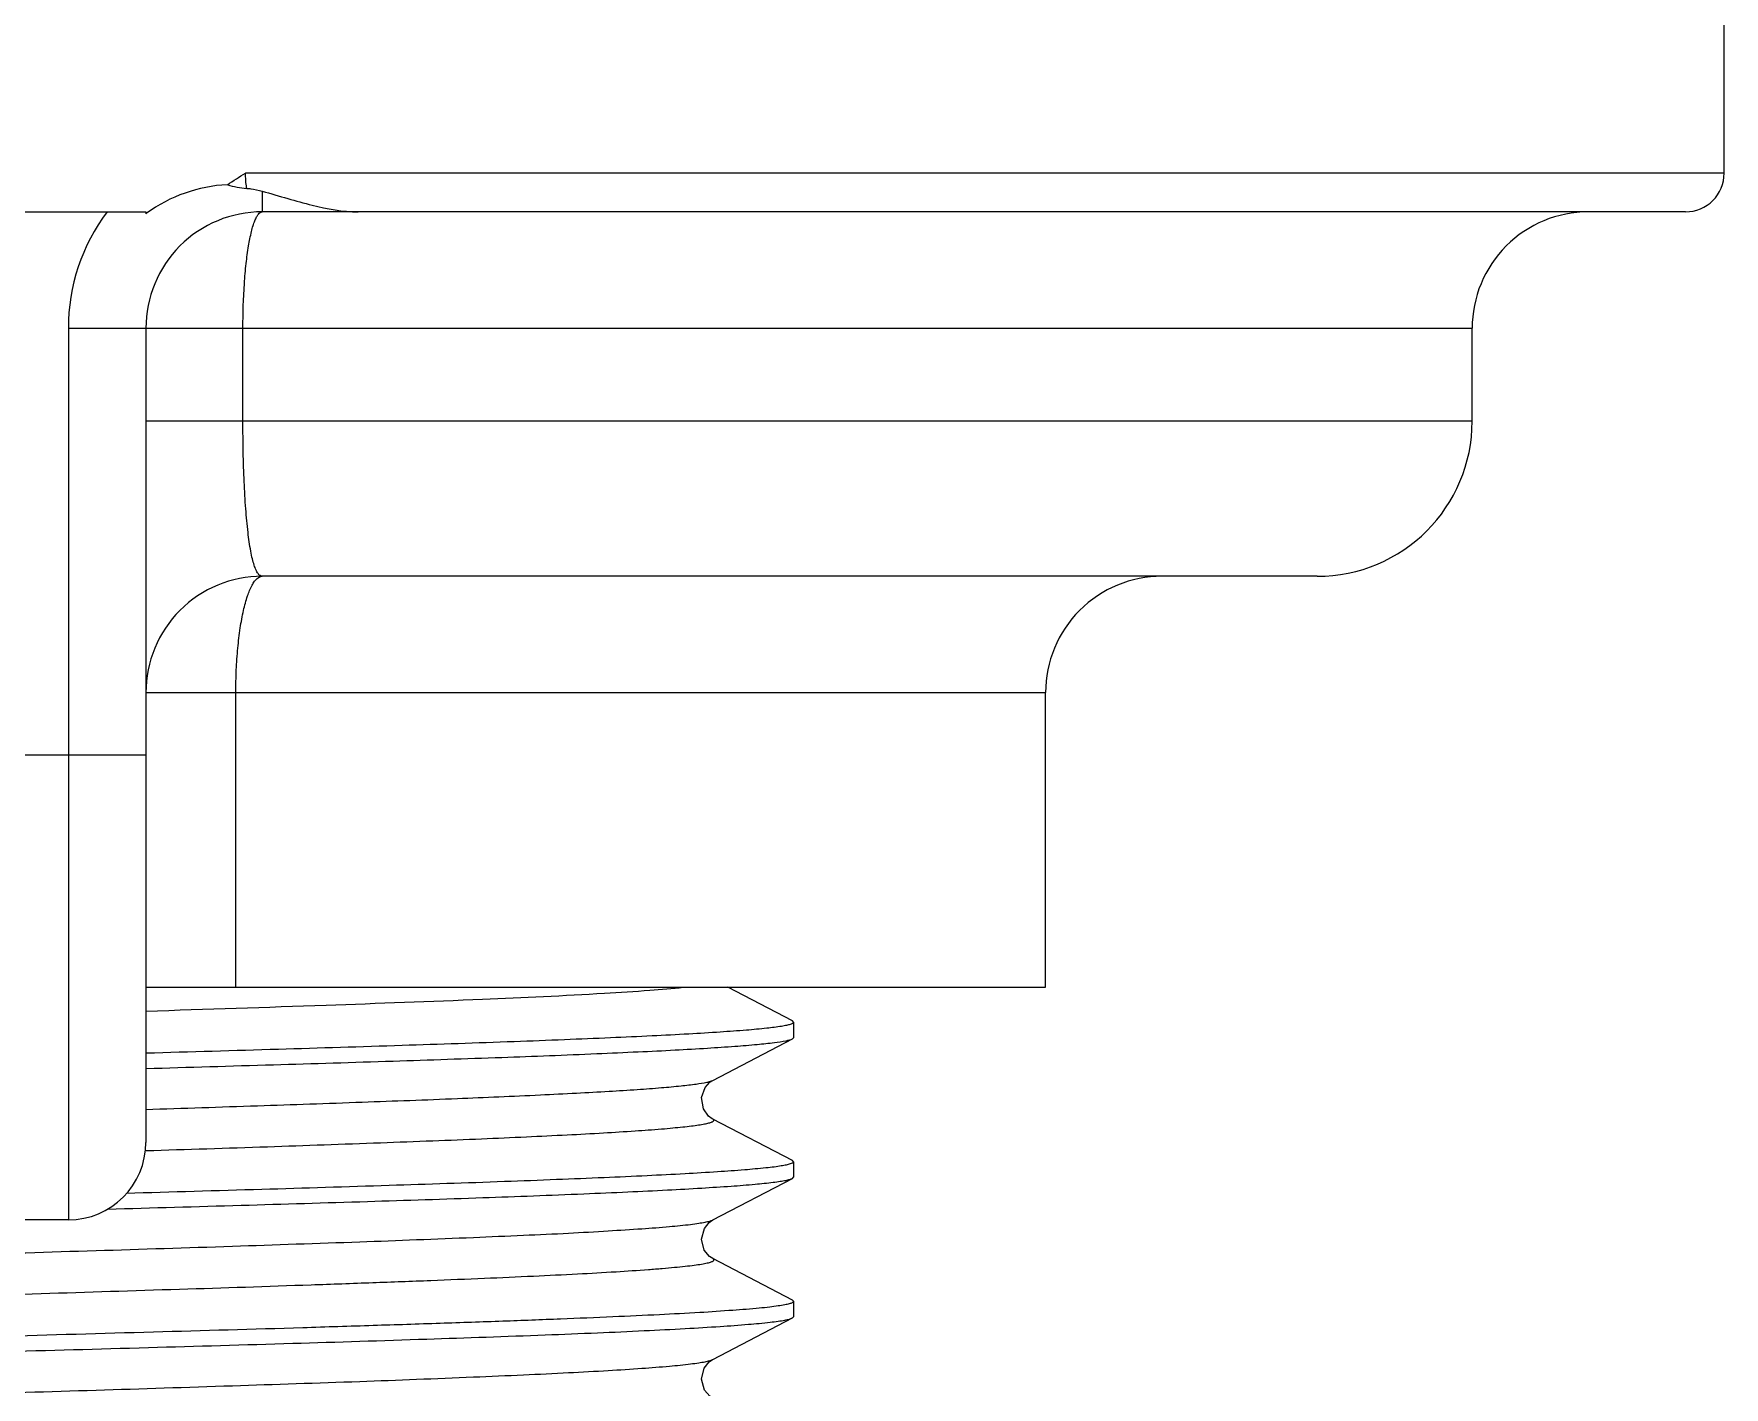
# Model space of a CAD drawing. Header units: millimetres. Extents: x 3495 to 4455, y 26793 to 27144.
# Drawn here: x 4404.4 to 4426.14, y 26970.63 to 26988.04 of the extents above; entities that cross this region are included whole.
import ezdxf

# ---------------------------------------------------------------- set-up
doc = ezdxf.new("R2010")
doc.units = ezdxf.units.MM

msp = doc.modelspace()

# ---------------------------------------------------------------- linework, layer by layer
for points in [[(4426.136, 26986.247), (4426.136, 26986.247), (4426.136, 26988.74), (4426.136, 26988.74)], [(4406.887, 26986.098), (4406.963, 26986.15), (4407.042, 26986.199), (4407.121, 26986.247)], [(4426.136, 26986.247), (4426.136, 26986.247), (4407.121, 26986.247), (4407.121, 26986.247)], [(4425.638, 26985.749), (4425.914, 26985.749), (4426.136, 26985.971), (4426.136, 26986.247)], [(4407.335, 26986.015), (4407.335, 26986.015), (4407.335, 26985.749), (4407.335, 26985.749)], [(4402.048, 26985.749), (4402.048, 26985.749), (4405.839, 26985.749), (4405.839, 26985.749)], [(4405.34, 26985.749), (4405.016, 26985.317), (4404.842, 26984.792), (4404.842, 26984.253)], [(4405.839, 26985.749), (4405.839, 26985.749), (4405.839, 26985.725), (4405.839, 26985.725)], [(4405.848, 26985.732), (4405.845, 26985.73), (4405.842, 26985.728), (4405.839, 26985.725)], [(4425.638, 26985.749), (4425.638, 26985.749), (4407.335, 26985.749), (4407.335, 26985.749)], [(4404.842, 26984.253), (4404.842, 26984.253), (4422.895, 26984.253), (4422.895, 26984.253)], [(4404.842, 26984.253), (4404.842, 26984.253), (4404.842, 26972.786), (4404.842, 26972.786)], [(4405.839, 26984.253), (4405.839, 26984.253), (4405.839, 26973.783), (4405.839, 26973.783)], [(4407.087, 26983.057), (4407.087, 26983.057), (4407.087, 26984.253), (4407.087, 26984.253)], [(4422.895, 26983.057), (4422.895, 26983.057), (4422.895, 26984.253), (4422.895, 26984.253)], [(4407.087, 26983.057), (4407.087, 26983.057), (4405.839, 26983.057), (4405.839, 26983.057)], [(4413.128, 26983.057), (4413.128, 26983.057), (4407.087, 26983.057), (4407.087, 26983.057)], [(4422.895, 26983.057), (4422.895, 26983.057), (4413.128, 26983.057), (4413.128, 26983.057)], [(4420.9, 26981.062), (4422.002, 26981.062), (4422.895, 26981.955), (4422.895, 26983.057)], [(4420.9, 26981.062), (4420.9, 26981.062), (4407.335, 26981.062), (4407.335, 26981.062)], [(4405.839, 26979.566), (4405.839, 26979.566), (4417.409, 26979.566), (4417.409, 26979.566)], [(4406.996, 26975.777), (4406.996, 26975.777), (4406.996, 26979.566), (4406.996, 26979.566)], [(4417.409, 26975.777), (4417.409, 26975.777), (4417.409, 26979.566), (4417.409, 26979.566)], [(4402.048, 26978.768), (4402.048, 26978.768), (4405.839, 26978.768), (4405.839, 26978.768)], [(4405.839, 26975.777), (4405.839, 26975.777), (4417.409, 26975.777), (4417.409, 26975.777)], [(4414.153, 26975.344), (4414.153, 26975.344), (4413.321, 26975.777), (4413.321, 26975.777)], [(4414.167, 26975.328), (4414.167, 26975.328), (4414.153, 26975.344), (4414.153, 26975.344)], [(4414.167, 26975.328), (4414.167, 26975.328), (4414.167, 26975.129), (4414.167, 26975.129)], [(4413.128, 26974.58), (4413.128, 26974.58), (4414.153, 26975.114), (4414.153, 26975.114)], [(4414.153, 26975.114), (4414.153, 26975.114), (4414.167, 26975.129), (4414.167, 26975.129)], [(4414.153, 26973.549), (4414.153, 26973.549), (4413.128, 26974.083), (4413.128, 26974.083)], [(4404.842, 26972.786), (4405.392, 26972.786), (4405.839, 26973.232), (4405.839, 26973.783)], [(4414.167, 26973.534), (4414.167, 26973.534), (4414.153, 26973.549), (4414.153, 26973.549)], [(4414.167, 26973.534), (4414.167, 26973.534), (4414.167, 26973.334), (4414.167, 26973.334)], [(4413.128, 26972.785), (4413.128, 26972.785), (4414.153, 26973.319), (4414.153, 26973.319)], [(4414.153, 26973.319), (4414.153, 26973.319), (4414.167, 26973.334), (4414.167, 26973.334)], [(4404.842, 26972.786), (4404.842, 26972.786), (4403.046, 26972.786), (4403.046, 26972.786)], [(4414.153, 26971.754), (4414.153, 26971.754), (4413.128, 26972.288), (4413.128, 26972.288)], [(4414.167, 26971.739), (4414.167, 26971.739), (4414.153, 26971.754), (4414.153, 26971.754)], [(4414.167, 26971.739), (4414.167, 26971.739), (4414.167, 26971.539), (4414.167, 26971.539)], [(4413.128, 26970.99), (4413.128, 26970.99), (4414.153, 26971.525), (4414.153, 26971.525)], [(4414.153, 26971.525), (4414.153, 26971.525), (4414.167, 26971.539), (4414.167, 26971.539)]]:
    msp.add_open_spline(points, degree=3)
for points, knots in [([(4406.887, 26986.098), (4406.702, 26986.088), (4406.518, 26986.051), (4406.343, 26985.99), (4406.343, 26985.99), (4406.166, 26985.928), (4405.999, 26985.841), (4405.848, 26985.732)], [0, 0, 0, 0, 0.5, 0.5, 0.5, 0.5, 1, 1, 1, 1]), ([(4406.891, 26986.098), (4406.93, 26986.085), (4406.97, 26986.074), (4407.011, 26986.067), (4407.011, 26986.067), (4407.052, 26986.059), (4407.094, 26986.054), (4407.137, 26986.051)], [0, 0, 0, 0, 0.5, 0.5, 0.5, 0.5, 1, 1, 1, 1]), ([(4407.137, 26986.051), (4407.134, 26986.066), (4407.132, 26986.082), (4407.13, 26986.098), (4407.13, 26986.098), (4407.124, 26986.148), (4407.121, 26986.197), (4407.121, 26986.247)], [0, 0, 0, 0, 0.5, 0.5, 0.5, 0.5, 1, 1, 1, 1]), ([(4407.137, 26986.051), (4407.153, 26986.049), (4407.171, 26986.048), (4407.188, 26986.045), (4407.188, 26986.045), (4407.237, 26986.039), (4407.286, 26986.029), (4407.335, 26986.015)], [0, 0, 0, 0, 0.5, 0.5, 0.5, 0.5, 1, 1, 1, 1]), ([(4407.335, 26986.015), (4407.444, 26985.984), (4407.554, 26985.951), (4407.663, 26985.921), (4407.663, 26985.921), (4407.768, 26985.89), (4407.872, 26985.861), (4407.978, 26985.834), (4407.978, 26985.834), (4408.171, 26985.786), (4408.37, 26985.749), (4408.569, 26985.749)], [0, 0, 0, 0, 0.333333, 0.333333, 0.333333, 0.333333, 0.666667, 0.666667, 0.666667, 0.666667, 1, 1, 1, 1]), ([(4407.335, 26985.749), (4406.938, 26985.749), (4406.558, 26985.591), (4406.277, 26985.311), (4406.277, 26985.311), (4405.997, 26985.03), (4405.839, 26984.649), (4405.839, 26984.253)], [0, 0, 0, 0, 0.5, 0.5, 0.5, 0.5, 1, 1, 1, 1]), ([(4407.087, 26984.253), (4407.087, 26984.443), (4407.093, 26984.634), (4407.106, 26984.826), (4407.106, 26984.826), (4407.112, 26984.912), (4407.119, 26984.998), (4407.129, 26985.084), (4407.129, 26985.084), (4407.137, 26985.16), (4407.147, 26985.235), (4407.159, 26985.311), (4407.159, 26985.311), (4407.17, 26985.373), (4407.182, 26985.435), (4407.198, 26985.496), (4407.198, 26985.496), (4407.203, 26985.522), (4407.21, 26985.547), (4407.218, 26985.572), (4407.218, 26985.572), (4407.225, 26985.593), (4407.232, 26985.614), (4407.24, 26985.635), (4407.24, 26985.635), (4407.247, 26985.651), (4407.255, 26985.668), (4407.263, 26985.684), (4407.263, 26985.684), (4407.27, 26985.696), (4407.277, 26985.709), (4407.286, 26985.72), (4407.286, 26985.72), (4407.3, 26985.735), (4407.316, 26985.749), (4407.335, 26985.749)], [0, 0, 0, 0, 0.111111, 0.111111, 0.111111, 0.111111, 0.222222, 0.222222, 0.222222, 0.222222, 0.333333, 0.333333, 0.333333, 0.333333, 0.444444, 0.444444, 0.444444, 0.444444, 0.555556, 0.555556, 0.555556, 0.555556, 0.666667, 0.666667, 0.666667, 0.666667, 0.777778, 0.777778, 0.777778, 0.777778, 0.888889, 0.888889, 0.888889, 0.888889, 1, 1, 1, 1]), ([(4424.391, 26985.749), (4423.994, 26985.749), (4423.614, 26985.591), (4423.334, 26985.311), (4423.334, 26985.311), (4423.053, 26985.03), (4422.895, 26984.649), (4422.895, 26984.253)], [0, 0, 0, 0, 0.5, 0.5, 0.5, 0.5, 1, 1, 1, 1]), ([(4407.335, 26981.062), (4407.325, 26981.062), (4407.316, 26981.066), (4407.307, 26981.071), (4407.307, 26981.071), (4407.296, 26981.078), (4407.288, 26981.087), (4407.281, 26981.098), (4407.281, 26981.098), (4407.271, 26981.112), (4407.262, 26981.127), (4407.256, 26981.143), (4407.256, 26981.143), (4407.246, 26981.164), (4407.238, 26981.185), (4407.232, 26981.206), (4407.232, 26981.206), (4407.223, 26981.233), (4407.216, 26981.259), (4407.209, 26981.286), (4407.209, 26981.286), (4407.202, 26981.318), (4407.195, 26981.351), (4407.188, 26981.384), (4407.188, 26981.384), (4407.173, 26981.465), (4407.162, 26981.546), (4407.153, 26981.627), (4407.153, 26981.627), (4407.141, 26981.727), (4407.132, 26981.828), (4407.124, 26981.928), (4407.124, 26981.928), (4407.115, 26982.045), (4407.109, 26982.161), (4407.104, 26982.276), (4407.104, 26982.276), (4407.098, 26982.403), (4407.094, 26982.531), (4407.091, 26982.658), (4407.091, 26982.658), (4407.089, 26982.791), (4407.087, 26982.924), (4407.087, 26983.057)], [0, 0, 0, 0, 0.090909, 0.090909, 0.090909, 0.090909, 0.181818, 0.181818, 0.181818, 0.181818, 0.272727, 0.272727, 0.272727, 0.272727, 0.363636, 0.363636, 0.363636, 0.363636, 0.454545, 0.454545, 0.454545, 0.454545, 0.545455, 0.545455, 0.545455, 0.545455, 0.636364, 0.636364, 0.636364, 0.636364, 0.727273, 0.727273, 0.727273, 0.727273, 0.818182, 0.818182, 0.818182, 0.818182, 0.909091, 0.909091, 0.909091, 0.909091, 1, 1, 1, 1]), ([(4407.335, 26981.062), (4406.938, 26981.062), (4406.558, 26980.905), (4406.277, 26980.624), (4406.277, 26980.624), (4405.997, 26980.344), (4405.839, 26979.963), (4405.839, 26979.566)], [0, 0, 0, 0, 0.5, 0.5, 0.5, 0.5, 1, 1, 1, 1]), ([(4406.996, 26979.566), (4406.996, 26979.664), (4406.998, 26979.761), (4407.002, 26979.858), (4407.002, 26979.858), (4407.006, 26979.951), (4407.013, 26980.045), (4407.022, 26980.138), (4407.022, 26980.138), (4407.03, 26980.225), (4407.04, 26980.311), (4407.053, 26980.398), (4407.053, 26980.398), (4407.065, 26980.473), (4407.078, 26980.549), (4407.095, 26980.624), (4407.095, 26980.624), (4407.109, 26980.687), (4407.126, 26980.749), (4407.147, 26980.81), (4407.147, 26980.81), (4407.163, 26980.857), (4407.181, 26980.905), (4407.205, 26980.949), (4407.205, 26980.949), (4407.215, 26980.965), (4407.225, 26980.982), (4407.237, 26980.998), (4407.237, 26980.998), (4407.247, 26981.01), (4407.257, 26981.023), (4407.269, 26981.033), (4407.269, 26981.033), (4407.287, 26981.049), (4407.311, 26981.062), (4407.335, 26981.062)], [0, 0, 0, 0, 0.111111, 0.111111, 0.111111, 0.111111, 0.222222, 0.222222, 0.222222, 0.222222, 0.333333, 0.333333, 0.333333, 0.333333, 0.444444, 0.444444, 0.444444, 0.444444, 0.555556, 0.555556, 0.555556, 0.555556, 0.666667, 0.666667, 0.666667, 0.666667, 0.777778, 0.777778, 0.777778, 0.777778, 0.888889, 0.888889, 0.888889, 0.888889, 1, 1, 1, 1]), ([(4418.905, 26981.062), (4418.509, 26981.062), (4418.128, 26980.905), (4417.847, 26980.624), (4417.847, 26980.624), (4417.567, 26980.344), (4417.409, 26979.963), (4417.409, 26979.566)], [0, 0, 0, 0, 0.5, 0.5, 0.5, 0.5, 1, 1, 1, 1]), ([(4405.846, 26975.471), (4406.616, 26975.496), (4407.386, 26975.521), (4408.157, 26975.548), (4408.157, 26975.548), (4408.828, 26975.572), (4409.498, 26975.597), (4410.169, 26975.624), (4410.169, 26975.624), (4410.692, 26975.647), (4411.215, 26975.67), (4411.738, 26975.701), (4411.738, 26975.701), (4411.932, 26975.712), (4412.126, 26975.725), (4412.32, 26975.739), (4412.32, 26975.739), (4412.465, 26975.75), (4412.609, 26975.762), (4412.753, 26975.777)], [0, 0, 0, 0, 0.2, 0.2, 0.2, 0.2, 0.4, 0.4, 0.4, 0.4, 0.6, 0.6, 0.6, 0.6, 0.8, 0.8, 0.8, 0.8, 1, 1, 1, 1]), ([(4405.842, 26974.933), (4406.41, 26974.949), (4406.977, 26974.966), (4407.543, 26974.983), (4407.543, 26974.983), (4408.075, 26974.999), (4408.606, 26975.015), (4409.137, 26975.032), (4409.137, 26975.032), (4409.616, 26975.048), (4410.096, 26975.064), (4410.575, 26975.082), (4410.575, 26975.082), (4410.791, 26975.089), (4411.007, 26975.097), (4411.222, 26975.107), (4411.222, 26975.107), (4411.42, 26975.114), (4411.618, 26975.122), (4411.816, 26975.131), (4411.816, 26975.131), (4411.993, 26975.139), (4412.172, 26975.147), (4412.35, 26975.156), (4412.35, 26975.156), (4412.507, 26975.163), (4412.664, 26975.171), (4412.821, 26975.18), (4412.821, 26975.18), (4412.956, 26975.188), (4413.091, 26975.196), (4413.226, 26975.205), (4413.226, 26975.205), (4413.338, 26975.213), (4413.45, 26975.22), (4413.561, 26975.229), (4413.561, 26975.229), (4413.649, 26975.237), (4413.738, 26975.245), (4413.825, 26975.254), (4413.825, 26975.254), (4413.889, 26975.261), (4413.952, 26975.269), (4414.015, 26975.279), (4414.015, 26975.279), (4414.037, 26975.283), (4414.059, 26975.287), (4414.082, 26975.292), (4414.082, 26975.292), (4414.097, 26975.295), (4414.114, 26975.299), (4414.129, 26975.304), (4414.129, 26975.304), (4414.139, 26975.307), (4414.148, 26975.31), (4414.158, 26975.316), (4414.158, 26975.316), (4414.163, 26975.319), (4414.167, 26975.323), (4414.167, 26975.328)], [0, 0, 0, 0, 0.066667, 0.066667, 0.066667, 0.066667, 0.133333, 0.133333, 0.133333, 0.133333, 0.2, 0.2, 0.2, 0.2, 0.266667, 0.266667, 0.266667, 0.266667, 0.333333, 0.333333, 0.333333, 0.333333, 0.4, 0.4, 0.4, 0.4, 0.466667, 0.466667, 0.466667, 0.466667, 0.533333, 0.533333, 0.533333, 0.533333, 0.6, 0.6, 0.6, 0.6, 0.666667, 0.666667, 0.666667, 0.666667, 0.733333, 0.733333, 0.733333, 0.733333, 0.8, 0.8, 0.8, 0.8, 0.866667, 0.866667, 0.866667, 0.866667, 0.933333, 0.933333, 0.933333, 0.933333, 1, 1, 1, 1]), ([(4405.842, 26974.733), (4406.388, 26974.749), (4406.933, 26974.765), (4407.479, 26974.782), (4407.479, 26974.782), (4407.992, 26974.797), (4408.505, 26974.812), (4409.018, 26974.829), (4409.018, 26974.829), (4409.485, 26974.844), (4409.951, 26974.86), (4410.417, 26974.876), (4410.417, 26974.876), (4410.824, 26974.891), (4411.232, 26974.906), (4411.638, 26974.924), (4411.638, 26974.924), (4411.816, 26974.931), (4411.993, 26974.94), (4412.17, 26974.948), (4412.17, 26974.948), (4412.329, 26974.955), (4412.488, 26974.963), (4412.647, 26974.971), (4412.647, 26974.971), (4412.784, 26974.979), (4412.923, 26974.987), (4413.062, 26974.995), (4413.062, 26974.995), (4413.179, 26975.003), (4413.297, 26975.01), (4413.414, 26975.018), (4413.414, 26975.018), (4413.51, 26975.026), (4413.606, 26975.033), (4413.702, 26975.043), (4413.702, 26975.043), (4413.775, 26975.049), (4413.848, 26975.057), (4413.921, 26975.067), (4413.921, 26975.067), (4413.972, 26975.072), (4414.023, 26975.08), (4414.072, 26975.09), (4414.072, 26975.09), (4414.088, 26975.093), (4414.105, 26975.097), (4414.121, 26975.102), (4414.121, 26975.102), (4414.132, 26975.105), (4414.143, 26975.109), (4414.153, 26975.114)], [0, 0, 0, 0, 0.076923, 0.076923, 0.076923, 0.076923, 0.153846, 0.153846, 0.153846, 0.153846, 0.230769, 0.230769, 0.230769, 0.230769, 0.307692, 0.307692, 0.307692, 0.307692, 0.384615, 0.384615, 0.384615, 0.384615, 0.461538, 0.461538, 0.461538, 0.461538, 0.538462, 0.538462, 0.538462, 0.538462, 0.615385, 0.615385, 0.615385, 0.615385, 0.692308, 0.692308, 0.692308, 0.692308, 0.769231, 0.769231, 0.769231, 0.769231, 0.846154, 0.846154, 0.846154, 0.846154, 0.923077, 0.923077, 0.923077, 0.923077, 1, 1, 1, 1]), ([(4405.839, 26974.207), (4406.318, 26974.222), (4406.796, 26974.238), (4407.275, 26974.254), (4407.275, 26974.254), (4407.723, 26974.269), (4408.173, 26974.284), (4408.622, 26974.301), (4408.622, 26974.301), (4409.03, 26974.316), (4409.438, 26974.33), (4409.845, 26974.347), (4409.845, 26974.347), (4410.201, 26974.361), (4410.557, 26974.377), (4410.912, 26974.394), (4410.912, 26974.394), (4411.068, 26974.401), (4411.222, 26974.409), (4411.378, 26974.417), (4411.378, 26974.417), (4411.517, 26974.424), (4411.655, 26974.432), (4411.795, 26974.44), (4411.795, 26974.44), (4411.916, 26974.448), (4412.038, 26974.455), (4412.159, 26974.463), (4412.159, 26974.463), (4412.263, 26974.471), (4412.366, 26974.478), (4412.469, 26974.487), (4412.469, 26974.487), (4412.554, 26974.493), (4412.638, 26974.501), (4412.722, 26974.51), (4412.722, 26974.51), (4412.787, 26974.517), (4412.853, 26974.524), (4412.917, 26974.533), (4412.917, 26974.533), (4412.963, 26974.54), (4413.008, 26974.546), (4413.053, 26974.556), (4413.053, 26974.556), (4413.068, 26974.56), (4413.084, 26974.564), (4413.098, 26974.568), (4413.098, 26974.568), (4413.109, 26974.571), (4413.119, 26974.575), (4413.128, 26974.58)], [0, 0, 0, 0, 0.076923, 0.076923, 0.076923, 0.076923, 0.153846, 0.153846, 0.153846, 0.153846, 0.230769, 0.230769, 0.230769, 0.230769, 0.307692, 0.307692, 0.307692, 0.307692, 0.384615, 0.384615, 0.384615, 0.384615, 0.461538, 0.461538, 0.461538, 0.461538, 0.538462, 0.538462, 0.538462, 0.538462, 0.615385, 0.615385, 0.615385, 0.615385, 0.692308, 0.692308, 0.692308, 0.692308, 0.769231, 0.769231, 0.769231, 0.769231, 0.846154, 0.846154, 0.846154, 0.846154, 0.923077, 0.923077, 0.923077, 0.923077, 1, 1, 1, 1]), ([(4413.128, 26974.083), (4413.128, 26974.083), (4413.121, 26974.087), (4413.121, 26974.087), (4413.121, 26974.087), (4413.121, 26974.087), (4413.075, 26974.121), (4413.075, 26974.121), (4413.075, 26974.121), (4413.075, 26974.121), (4413.01, 26974.212), (4413.01, 26974.212), (4413.01, 26974.212), (4413.01, 26974.212), (4412.985, 26974.359), (4412.985, 26974.359), (4412.985, 26974.359), (4412.985, 26974.359), (4413.031, 26974.489), (4413.031, 26974.489), (4413.031, 26974.489), (4413.031, 26974.489), (4413.093, 26974.556), (4413.093, 26974.556), (4413.093, 26974.556), (4413.093, 26974.556), (4413.128, 26974.58), (4413.128, 26974.58)], [0, 0, 0, 0, 0.142857, 0.142857, 0.142857, 0.142857, 0.285714, 0.285714, 0.285714, 0.285714, 0.428571, 0.428571, 0.428571, 0.428571, 0.571429, 0.571429, 0.571429, 0.571429, 0.714286, 0.714286, 0.714286, 0.714286, 0.857143, 0.857143, 0.857143, 0.857143, 1, 1, 1, 1]), ([(4405.842, 26973.677), (4406.363, 26973.693), (4406.883, 26973.71), (4407.404, 26973.727), (4407.404, 26973.727), (4407.889, 26973.744), (4408.373, 26973.76), (4408.858, 26973.779), (4408.858, 26973.779), (4409.081, 26973.786), (4409.306, 26973.795), (4409.529, 26973.804), (4409.529, 26973.804), (4409.738, 26973.812), (4409.947, 26973.82), (4410.156, 26973.829), (4410.156, 26973.829), (4410.348, 26973.837), (4410.541, 26973.846), (4410.734, 26973.854), (4410.734, 26973.854), (4410.908, 26973.863), (4411.084, 26973.871), (4411.258, 26973.88), (4411.258, 26973.88), (4411.414, 26973.888), (4411.57, 26973.896), (4411.725, 26973.905), (4411.725, 26973.905), (4411.86, 26973.913), (4411.995, 26973.922), (4412.13, 26973.931), (4412.13, 26973.931), (4412.244, 26973.938), (4412.357, 26973.947), (4412.47, 26973.956), (4412.47, 26973.956), (4412.519, 26973.96), (4412.568, 26973.964), (4412.616, 26973.969), (4412.616, 26973.969), (4412.658, 26973.973), (4412.701, 26973.977), (4412.744, 26973.981), (4412.744, 26973.981), (4412.78, 26973.986), (4412.818, 26973.99), (4412.854, 26973.994), (4412.854, 26973.994), (4412.886, 26973.998), (4412.917, 26974.002), (4412.947, 26974.007), (4412.947, 26974.007), (4412.972, 26974.011), (4412.998, 26974.015), (4413.023, 26974.02), (4413.023, 26974.02), (4413.042, 26974.023), (4413.061, 26974.027), (4413.08, 26974.032), (4413.08, 26974.032), (4413.088, 26974.034), (4413.094, 26974.036), (4413.102, 26974.039), (4413.102, 26974.039), (4413.108, 26974.04), (4413.114, 26974.043), (4413.119, 26974.045), (4413.119, 26974.045), (4413.124, 26974.047), (4413.128, 26974.049), (4413.132, 26974.051), (4413.132, 26974.051), (4413.135, 26974.053), (4413.138, 26974.055), (4413.14, 26974.058), (4413.14, 26974.058), (4413.143, 26974.06), (4413.143, 26974.061), (4413.144, 26974.064), (4413.144, 26974.064), (4413.144, 26974.066), (4413.144, 26974.069), (4413.143, 26974.07), (4413.143, 26974.07), (4413.143, 26974.073), (4413.14, 26974.075), (4413.138, 26974.077), (4413.138, 26974.077), (4413.135, 26974.08), (4413.132, 26974.081), (4413.128, 26974.083)], [0, 0, 0, 0, 0.043478, 0.043478, 0.043478, 0.043478, 0.086957, 0.086957, 0.086957, 0.086957, 0.130435, 0.130435, 0.130435, 0.130435, 0.173913, 0.173913, 0.173913, 0.173913, 0.217391, 0.217391, 0.217391, 0.217391, 0.26087, 0.26087, 0.26087, 0.26087, 0.304348, 0.304348, 0.304348, 0.304348, 0.347826, 0.347826, 0.347826, 0.347826, 0.391304, 0.391304, 0.391304, 0.391304, 0.434783, 0.434783, 0.434783, 0.434783, 0.478261, 0.478261, 0.478261, 0.478261, 0.521739, 0.521739, 0.521739, 0.521739, 0.565217, 0.565217, 0.565217, 0.565217, 0.608696, 0.608696, 0.608696, 0.608696, 0.652174, 0.652174, 0.652174, 0.652174, 0.695652, 0.695652, 0.695652, 0.695652, 0.73913, 0.73913, 0.73913, 0.73913, 0.782609, 0.782609, 0.782609, 0.782609, 0.826087, 0.826087, 0.826087, 0.826087, 0.869565, 0.869565, 0.869565, 0.869565, 0.913043, 0.913043, 0.913043, 0.913043, 0.956522, 0.956522, 0.956522, 0.956522, 1, 1, 1, 1]), ([(4405.588, 26973.131), (4406.169, 26973.147), (4406.75, 26973.165), (4407.331, 26973.181), (4407.331, 26973.181), (4407.877, 26973.198), (4408.423, 26973.215), (4408.969, 26973.232), (4408.969, 26973.232), (4409.463, 26973.248), (4409.958, 26973.264), (4410.451, 26973.282), (4410.451, 26973.282), (4410.675, 26973.29), (4410.898, 26973.298), (4411.12, 26973.308), (4411.12, 26973.308), (4411.325, 26973.315), (4411.528, 26973.323), (4411.733, 26973.333), (4411.733, 26973.333), (4411.917, 26973.34), (4412.101, 26973.348), (4412.285, 26973.357), (4412.285, 26973.357), (4412.448, 26973.366), (4412.61, 26973.374), (4412.773, 26973.382), (4412.773, 26973.382), (4412.912, 26973.391), (4413.052, 26973.399), (4413.192, 26973.408), (4413.192, 26973.408), (4413.308, 26973.416), (4413.423, 26973.424), (4413.54, 26973.433), (4413.54, 26973.433), (4413.63, 26973.441), (4413.722, 26973.449), (4413.812, 26973.458), (4413.812, 26973.458), (4413.849, 26973.462), (4413.885, 26973.466), (4413.92, 26973.47), (4413.92, 26973.47), (4413.95, 26973.475), (4413.98, 26973.479), (4414.009, 26973.484), (4414.009, 26973.484), (4414.033, 26973.487), (4414.055, 26973.491), (4414.078, 26973.496), (4414.078, 26973.496), (4414.095, 26973.5), (4414.112, 26973.504), (4414.128, 26973.509), (4414.128, 26973.509), (4414.138, 26973.511), (4414.148, 26973.515), (4414.158, 26973.521), (4414.158, 26973.521), (4414.162, 26973.524), (4414.167, 26973.529), (4414.167, 26973.534)], [0, 0, 0, 0, 0.0625, 0.0625, 0.0625, 0.0625, 0.125, 0.125, 0.125, 0.125, 0.1875, 0.1875, 0.1875, 0.1875, 0.25, 0.25, 0.25, 0.25, 0.3125, 0.3125, 0.3125, 0.3125, 0.375, 0.375, 0.375, 0.375, 0.4375, 0.4375, 0.4375, 0.4375, 0.5, 0.5, 0.5, 0.5, 0.5625, 0.5625, 0.5625, 0.5625, 0.625, 0.625, 0.625, 0.625, 0.6875, 0.6875, 0.6875, 0.6875, 0.75, 0.75, 0.75, 0.75, 0.8125, 0.8125, 0.8125, 0.8125, 0.875, 0.875, 0.875, 0.875, 0.9375, 0.9375, 0.9375, 0.9375, 1, 1, 1, 1]), ([(4405.35, 26972.925), (4405.921, 26972.941), (4406.494, 26972.958), (4407.065, 26972.974), (4407.065, 26972.974), (4407.607, 26972.99), (4408.148, 26973.007), (4408.69, 26973.023), (4408.69, 26973.023), (4409.184, 26973.039), (4409.679, 26973.055), (4410.173, 26973.072), (4410.173, 26973.072), (4410.606, 26973.088), (4411.039, 26973.104), (4411.471, 26973.122), (4411.471, 26973.122), (4411.66, 26973.13), (4411.85, 26973.138), (4412.039, 26973.146), (4412.039, 26973.146), (4412.208, 26973.155), (4412.377, 26973.162), (4412.546, 26973.171), (4412.546, 26973.171), (4412.694, 26973.179), (4412.842, 26973.187), (4412.99, 26973.196), (4412.99, 26973.196), (4413.116, 26973.204), (4413.241, 26973.211), (4413.367, 26973.22), (4413.367, 26973.22), (4413.469, 26973.228), (4413.571, 26973.236), (4413.673, 26973.245), (4413.673, 26973.245), (4413.752, 26973.252), (4413.83, 26973.26), (4413.907, 26973.269), (4413.907, 26973.269), (4413.937, 26973.274), (4413.967, 26973.278), (4413.997, 26973.282), (4413.997, 26973.282), (4414.021, 26973.286), (4414.044, 26973.289), (4414.067, 26973.294), (4414.067, 26973.294), (4414.085, 26973.298), (4414.102, 26973.302), (4414.12, 26973.307), (4414.12, 26973.307), (4414.131, 26973.31), (4414.142, 26973.313), (4414.153, 26973.319)], [0, 0, 0, 0, 0.071429, 0.071429, 0.071429, 0.071429, 0.142857, 0.142857, 0.142857, 0.142857, 0.214286, 0.214286, 0.214286, 0.214286, 0.285714, 0.285714, 0.285714, 0.285714, 0.357143, 0.357143, 0.357143, 0.357143, 0.428571, 0.428571, 0.428571, 0.428571, 0.5, 0.5, 0.5, 0.5, 0.571429, 0.571429, 0.571429, 0.571429, 0.642857, 0.642857, 0.642857, 0.642857, 0.714286, 0.714286, 0.714286, 0.714286, 0.785714, 0.785714, 0.785714, 0.785714, 0.857143, 0.857143, 0.857143, 0.857143, 0.928571, 0.928571, 0.928571, 0.928571, 1, 1, 1, 1]), ([(4394.76, 26971.888), (4394.753, 26971.891), (4394.746, 26971.895), (4394.744, 26971.902), (4394.744, 26971.902), (4394.743, 26971.903), (4394.743, 26971.907), (4394.744, 26971.908), (4394.744, 26971.908), (4394.745, 26971.912), (4394.747, 26971.913), (4394.75, 26971.916), (4394.75, 26971.916), (4394.754, 26971.918), (4394.757, 26971.921), (4394.761, 26971.923), (4394.761, 26971.923), (4394.767, 26971.925), (4394.773, 26971.927), (4394.779, 26971.93), (4394.779, 26971.93), (4394.786, 26971.932), (4394.794, 26971.934), (4394.801, 26971.937), (4394.801, 26971.937), (4394.81, 26971.939), (4394.82, 26971.942), (4394.829, 26971.943), (4394.829, 26971.943), (4394.853, 26971.949), (4394.877, 26971.953), (4394.902, 26971.957), (4394.902, 26971.957), (4394.933, 26971.963), (4394.964, 26971.967), (4394.996, 26971.972), (4394.996, 26971.972), (4395.035, 26971.977), (4395.073, 26971.982), (4395.112, 26971.986), (4395.112, 26971.986), (4395.158, 26971.991), (4395.203, 26971.996), (4395.249, 26972), (4395.249, 26972), (4395.302, 26972.005), (4395.355, 26972.01), (4395.407, 26972.014), (4395.407, 26972.014), (4395.467, 26972.019), (4395.526, 26972.023), (4395.586, 26972.028), (4395.586, 26972.028), (4395.724, 26972.038), (4395.864, 26972.047), (4396.003, 26972.055), (4396.003, 26972.055), (4396.167, 26972.066), (4396.332, 26972.075), (4396.496, 26972.084), (4396.496, 26972.084), (4396.685, 26972.094), (4396.874, 26972.103), (4397.062, 26972.112), (4397.062, 26972.112), (4397.272, 26972.122), (4397.483, 26972.131), (4397.694, 26972.14), (4397.694, 26972.14), (4397.925, 26972.149), (4398.155, 26972.159), (4398.386, 26972.168), (4398.386, 26972.168), (4398.634, 26972.178), (4398.883, 26972.187), (4399.131, 26972.196), (4399.131, 26972.196), (4399.395, 26972.206), (4399.659, 26972.215), (4399.923, 26972.224), (4399.923, 26972.224), (4400.487, 26972.243), (4401.051, 26972.262), (4401.615, 26972.28), (4401.615, 26972.28), (4402.209, 26972.299), (4402.802, 26972.318), (4403.396, 26972.336), (4403.396, 26972.336), (4403.997, 26972.355), (4404.598, 26972.374), (4405.198, 26972.392), (4405.198, 26972.392), (4405.782, 26972.41), (4406.367, 26972.429), (4406.952, 26972.448), (4406.952, 26972.448), (4407.498, 26972.467), (4408.045, 26972.485), (4408.591, 26972.504), (4408.591, 26972.504), (4409.078, 26972.522), (4409.564, 26972.541), (4410.051, 26972.561), (4410.051, 26972.561), (4410.266, 26972.57), (4410.48, 26972.579), (4410.696, 26972.589), (4410.696, 26972.589), (4410.889, 26972.597), (4411.083, 26972.606), (4411.276, 26972.616), (4411.276, 26972.616), (4411.446, 26972.625), (4411.615, 26972.635), (4411.786, 26972.645), (4411.786, 26972.645), (4411.93, 26972.654), (4412.075, 26972.663), (4412.219, 26972.673), (4412.219, 26972.673), (4412.337, 26972.681), (4412.455, 26972.69), (4412.573, 26972.701), (4412.573, 26972.701), (4412.664, 26972.709), (4412.755, 26972.718), (4412.845, 26972.728), (4412.845, 26972.728), (4412.879, 26972.733), (4412.914, 26972.738), (4412.948, 26972.743), (4412.948, 26972.743), (4412.976, 26972.747), (4413.003, 26972.752), (4413.03, 26972.757), (4413.03, 26972.757), (4413.05, 26972.761), (4413.07, 26972.765), (4413.09, 26972.771), (4413.09, 26972.771), (4413.104, 26972.774), (4413.116, 26972.778), (4413.128, 26972.785)], [0, 0, 0, 0, 0.027778, 0.027778, 0.027778, 0.027778, 0.055556, 0.055556, 0.055556, 0.055556, 0.083333, 0.083333, 0.083333, 0.083333, 0.111111, 0.111111, 0.111111, 0.111111, 0.138889, 0.138889, 0.138889, 0.138889, 0.166667, 0.166667, 0.166667, 0.166667, 0.194444, 0.194444, 0.194444, 0.194444, 0.222222, 0.222222, 0.222222, 0.222222, 0.25, 0.25, 0.25, 0.25, 0.277778, 0.277778, 0.277778, 0.277778, 0.305556, 0.305556, 0.305556, 0.305556, 0.333333, 0.333333, 0.333333, 0.333333, 0.361111, 0.361111, 0.361111, 0.361111, 0.388889, 0.388889, 0.388889, 0.388889, 0.416667, 0.416667, 0.416667, 0.416667, 0.444444, 0.444444, 0.444444, 0.444444, 0.472222, 0.472222, 0.472222, 0.472222, 0.5, 0.5, 0.5, 0.5, 0.527778, 0.527778, 0.527778, 0.527778, 0.555556, 0.555556, 0.555556, 0.555556, 0.583333, 0.583333, 0.583333, 0.583333, 0.611111, 0.611111, 0.611111, 0.611111, 0.638889, 0.638889, 0.638889, 0.638889, 0.666667, 0.666667, 0.666667, 0.666667, 0.694444, 0.694444, 0.694444, 0.694444, 0.722222, 0.722222, 0.722222, 0.722222, 0.75, 0.75, 0.75, 0.75, 0.777778, 0.777778, 0.777778, 0.777778, 0.805556, 0.805556, 0.805556, 0.805556, 0.833333, 0.833333, 0.833333, 0.833333, 0.861111, 0.861111, 0.861111, 0.861111, 0.888889, 0.888889, 0.888889, 0.888889, 0.916667, 0.916667, 0.916667, 0.916667, 0.944444, 0.944444, 0.944444, 0.944444, 0.972222, 0.972222, 0.972222, 0.972222, 1, 1, 1, 1]), ([(4413.128, 26972.288), (4413.128, 26972.288), (4413.087, 26972.316), (4413.087, 26972.316), (4413.087, 26972.316), (4413.087, 26972.316), (4413.02, 26972.397), (4413.02, 26972.397), (4413.02, 26972.397), (4413.02, 26972.397), (4412.983, 26972.54), (4412.983, 26972.54), (4412.983, 26972.54), (4412.983, 26972.54), (4413.021, 26972.677), (4413.021, 26972.677), (4413.021, 26972.677), (4413.021, 26972.677), (4413.084, 26972.754), (4413.084, 26972.754), (4413.084, 26972.754), (4413.084, 26972.754), (4413.128, 26972.785), (4413.128, 26972.785)], [0, 0, 0, 0, 0.166667, 0.166667, 0.166667, 0.166667, 0.333333, 0.333333, 0.333333, 0.333333, 0.5, 0.5, 0.5, 0.5, 0.666667, 0.666667, 0.666667, 0.666667, 0.833333, 0.833333, 0.833333, 0.833333, 1, 1, 1, 1]), ([(4394.76, 26971.391), (4394.771, 26971.397), (4394.785, 26971.402), (4394.797, 26971.405), (4394.797, 26971.405), (4394.817, 26971.411), (4394.837, 26971.415), (4394.857, 26971.419), (4394.857, 26971.419), (4394.884, 26971.424), (4394.912, 26971.429), (4394.939, 26971.433), (4394.939, 26971.433), (4394.974, 26971.438), (4395.008, 26971.443), (4395.043, 26971.447), (4395.043, 26971.447), (4395.133, 26971.458), (4395.223, 26971.467), (4395.314, 26971.475), (4395.314, 26971.475), (4395.432, 26971.485), (4395.55, 26971.495), (4395.668, 26971.503), (4395.668, 26971.503), (4395.813, 26971.514), (4395.958, 26971.523), (4396.103, 26971.531), (4396.103, 26971.531), (4396.272, 26971.541), (4396.442, 26971.55), (4396.612, 26971.559), (4396.612, 26971.559), (4396.805, 26971.569), (4396.998, 26971.579), (4397.192, 26971.587), (4397.192, 26971.587), (4397.407, 26971.597), (4397.622, 26971.606), (4397.837, 26971.615), (4397.837, 26971.615), (4398.324, 26971.636), (4398.81, 26971.654), (4399.296, 26971.672), (4399.296, 26971.672), (4399.843, 26971.691), (4400.389, 26971.71), (4400.935, 26971.727), (4400.935, 26971.727), (4401.52, 26971.746), (4402.105, 26971.765), (4402.689, 26971.784), (4402.689, 26971.784), (4403.29, 26971.802), (4403.891, 26971.821), (4404.491, 26971.839), (4404.491, 26971.839), (4405.085, 26971.858), (4405.679, 26971.877), (4406.273, 26971.896), (4406.273, 26971.896), (4406.837, 26971.913), (4407.401, 26971.932), (4407.964, 26971.952), (4407.964, 26971.952), (4408.229, 26971.961), (4408.493, 26971.97), (4408.756, 26971.98), (4408.756, 26971.98), (4409.005, 26971.989), (4409.253, 26971.998), (4409.502, 26972.008), (4409.502, 26972.008), (4409.733, 26972.017), (4409.963, 26972.026), (4410.194, 26972.036), (4410.194, 26972.036), (4410.404, 26972.045), (4410.615, 26972.054), (4410.825, 26972.064), (4410.825, 26972.064), (4411.014, 26972.073), (4411.202, 26972.082), (4411.391, 26972.092), (4411.391, 26972.092), (4411.556, 26972.1), (4411.72, 26972.11), (4411.885, 26972.12), (4411.885, 26972.12), (4412.024, 26972.129), (4412.163, 26972.138), (4412.302, 26972.148), (4412.302, 26972.148), (4412.362, 26972.153), (4412.421, 26972.157), (4412.48, 26972.162), (4412.48, 26972.162), (4412.534, 26972.167), (4412.586, 26972.171), (4412.639, 26972.176), (4412.639, 26972.176), (4412.685, 26972.18), (4412.73, 26972.185), (4412.776, 26972.19), (4412.776, 26972.19), (4412.814, 26972.194), (4412.853, 26972.199), (4412.892, 26972.204), (4412.892, 26972.204), (4412.923, 26972.208), (4412.955, 26972.213), (4412.986, 26972.218), (4412.986, 26972.218), (4413.01, 26972.222), (4413.035, 26972.227), (4413.059, 26972.232), (4413.059, 26972.232), (4413.068, 26972.234), (4413.077, 26972.237), (4413.087, 26972.239), (4413.087, 26972.239), (4413.094, 26972.242), (4413.102, 26972.243), (4413.109, 26972.247), (4413.109, 26972.247), (4413.115, 26972.248), (4413.121, 26972.251), (4413.126, 26972.253), (4413.126, 26972.253), (4413.13, 26972.255), (4413.134, 26972.257), (4413.138, 26972.26), (4413.138, 26972.26), (4413.14, 26972.262), (4413.143, 26972.264), (4413.143, 26972.267), (4413.143, 26972.267), (4413.144, 26972.27), (4413.144, 26972.272), (4413.144, 26972.274), (4413.144, 26972.274), (4413.143, 26972.281), (4413.134, 26972.285), (4413.128, 26972.288)], [0, 0, 0, 0, 0.027778, 0.027778, 0.027778, 0.027778, 0.055556, 0.055556, 0.055556, 0.055556, 0.083333, 0.083333, 0.083333, 0.083333, 0.111111, 0.111111, 0.111111, 0.111111, 0.138889, 0.138889, 0.138889, 0.138889, 0.166667, 0.166667, 0.166667, 0.166667, 0.194444, 0.194444, 0.194444, 0.194444, 0.222222, 0.222222, 0.222222, 0.222222, 0.25, 0.25, 0.25, 0.25, 0.277778, 0.277778, 0.277778, 0.277778, 0.305556, 0.305556, 0.305556, 0.305556, 0.333333, 0.333333, 0.333333, 0.333333, 0.361111, 0.361111, 0.361111, 0.361111, 0.388889, 0.388889, 0.388889, 0.388889, 0.416667, 0.416667, 0.416667, 0.416667, 0.444444, 0.444444, 0.444444, 0.444444, 0.472222, 0.472222, 0.472222, 0.472222, 0.5, 0.5, 0.5, 0.5, 0.527778, 0.527778, 0.527778, 0.527778, 0.555556, 0.555556, 0.555556, 0.555556, 0.583333, 0.583333, 0.583333, 0.583333, 0.611111, 0.611111, 0.611111, 0.611111, 0.638889, 0.638889, 0.638889, 0.638889, 0.666667, 0.666667, 0.666667, 0.666667, 0.694444, 0.694444, 0.694444, 0.694444, 0.722222, 0.722222, 0.722222, 0.722222, 0.75, 0.75, 0.75, 0.75, 0.777778, 0.777778, 0.777778, 0.777778, 0.805556, 0.805556, 0.805556, 0.805556, 0.833333, 0.833333, 0.833333, 0.833333, 0.861111, 0.861111, 0.861111, 0.861111, 0.888889, 0.888889, 0.888889, 0.888889, 0.916667, 0.916667, 0.916667, 0.916667, 0.944444, 0.944444, 0.944444, 0.944444, 0.972222, 0.972222, 0.972222, 0.972222, 1, 1, 1, 1]), ([(4403.944, 26971.29), (4404.608, 26971.308), (4405.273, 26971.328), (4405.939, 26971.347), (4405.939, 26971.347), (4406.578, 26971.364), (4407.217, 26971.383), (4407.856, 26971.402), (4407.856, 26971.402), (4408.159, 26971.412), (4408.46, 26971.421), (4408.763, 26971.431), (4408.763, 26971.431), (4409.05, 26971.44), (4409.337, 26971.449), (4409.624, 26971.459), (4409.624, 26971.459), (4409.892, 26971.467), (4410.161, 26971.477), (4410.43, 26971.486), (4410.43, 26971.486), (4410.677, 26971.495), (4410.925, 26971.505), (4411.173, 26971.515), (4411.173, 26971.515), (4411.398, 26971.524), (4411.622, 26971.533), (4411.846, 26971.543), (4411.846, 26971.543), (4412.046, 26971.551), (4412.245, 26971.56), (4412.445, 26971.571), (4412.445, 26971.571), (4412.617, 26971.579), (4412.789, 26971.588), (4412.961, 26971.598), (4412.961, 26971.598), (4413.104, 26971.607), (4413.246, 26971.617), (4413.389, 26971.627), (4413.389, 26971.627), (4413.502, 26971.635), (4413.615, 26971.644), (4413.728, 26971.655), (4413.728, 26971.655), (4413.772, 26971.659), (4413.816, 26971.663), (4413.861, 26971.669), (4413.861, 26971.669), (4413.898, 26971.673), (4413.934, 26971.677), (4413.971, 26971.683), (4413.971, 26971.683), (4413.999, 26971.687), (4414.028, 26971.692), (4414.057, 26971.697), (4414.057, 26971.697), (4414.077, 26971.701), (4414.099, 26971.706), (4414.118, 26971.711), (4414.118, 26971.711), (4414.131, 26971.714), (4414.142, 26971.717), (4414.155, 26971.725), (4414.155, 26971.725), (4414.161, 26971.728), (4414.167, 26971.733), (4414.167, 26971.739)], [0, 0, 0, 0, 0.058824, 0.058824, 0.058824, 0.058824, 0.117647, 0.117647, 0.117647, 0.117647, 0.176471, 0.176471, 0.176471, 0.176471, 0.235294, 0.235294, 0.235294, 0.235294, 0.294118, 0.294118, 0.294118, 0.294118, 0.352941, 0.352941, 0.352941, 0.352941, 0.411765, 0.411765, 0.411765, 0.411765, 0.470588, 0.470588, 0.470588, 0.470588, 0.529412, 0.529412, 0.529412, 0.529412, 0.588235, 0.588235, 0.588235, 0.588235, 0.647059, 0.647059, 0.647059, 0.647059, 0.705882, 0.705882, 0.705882, 0.705882, 0.764706, 0.764706, 0.764706, 0.764706, 0.823529, 0.823529, 0.823529, 0.823529, 0.882353, 0.882353, 0.882353, 0.882353, 0.941176, 0.941176, 0.941176, 0.941176, 1, 1, 1, 1]), ([(4403.944, 26971.091), (4404.586, 26971.109), (4405.229, 26971.127), (4405.871, 26971.145), (4405.871, 26971.145), (4406.49, 26971.162), (4407.11, 26971.181), (4407.729, 26971.199), (4407.729, 26971.199), (4408.303, 26971.216), (4408.878, 26971.235), (4409.452, 26971.254), (4409.452, 26971.254), (4409.96, 26971.27), (4410.468, 26971.288), (4410.976, 26971.308), (4410.976, 26971.308), (4411.2, 26971.316), (4411.424, 26971.325), (4411.648, 26971.334), (4411.648, 26971.334), (4411.848, 26971.343), (4412.049, 26971.352), (4412.249, 26971.362), (4412.249, 26971.362), (4412.425, 26971.37), (4412.601, 26971.379), (4412.776, 26971.389), (4412.776, 26971.389), (4412.926, 26971.397), (4413.075, 26971.406), (4413.224, 26971.416), (4413.224, 26971.416), (4413.346, 26971.424), (4413.467, 26971.433), (4413.589, 26971.443), (4413.589, 26971.443), (4413.681, 26971.451), (4413.774, 26971.459), (4413.866, 26971.47), (4413.866, 26971.47), (4413.902, 26971.474), (4413.937, 26971.479), (4413.972, 26971.484), (4413.972, 26971.484), (4414, 26971.487), (4414.028, 26971.492), (4414.055, 26971.497), (4414.055, 26971.497), (4414.075, 26971.501), (4414.096, 26971.505), (4414.116, 26971.51), (4414.116, 26971.51), (4414.128, 26971.514), (4414.141, 26971.518), (4414.153, 26971.525)], [0, 0, 0, 0, 0.071429, 0.071429, 0.071429, 0.071429, 0.142857, 0.142857, 0.142857, 0.142857, 0.214286, 0.214286, 0.214286, 0.214286, 0.285714, 0.285714, 0.285714, 0.285714, 0.357143, 0.357143, 0.357143, 0.357143, 0.428571, 0.428571, 0.428571, 0.428571, 0.5, 0.5, 0.5, 0.5, 0.571429, 0.571429, 0.571429, 0.571429, 0.642857, 0.642857, 0.642857, 0.642857, 0.714286, 0.714286, 0.714286, 0.714286, 0.785714, 0.785714, 0.785714, 0.785714, 0.857143, 0.857143, 0.857143, 0.857143, 0.928571, 0.928571, 0.928571, 0.928571, 1, 1, 1, 1]), ([(4394.76, 26970.093), (4394.753, 26970.096), (4394.746, 26970.1), (4394.744, 26970.107), (4394.744, 26970.107), (4394.743, 26970.109), (4394.743, 26970.112), (4394.744, 26970.114), (4394.744, 26970.114), (4394.745, 26970.117), (4394.747, 26970.119), (4394.75, 26970.121), (4394.75, 26970.121), (4394.754, 26970.124), (4394.757, 26970.126), (4394.761, 26970.128), (4394.761, 26970.128), (4394.767, 26970.13), (4394.773, 26970.133), (4394.779, 26970.134), (4394.779, 26970.134), (4394.786, 26970.138), (4394.794, 26970.139), (4394.801, 26970.142), (4394.801, 26970.142), (4394.81, 26970.144), (4394.82, 26970.147), (4394.83, 26970.149), (4394.83, 26970.149), (4394.853, 26970.154), (4394.878, 26970.159), (4394.902, 26970.163), (4394.902, 26970.163), (4394.933, 26970.168), (4394.965, 26970.173), (4394.996, 26970.177), (4394.996, 26970.177), (4395.035, 26970.182), (4395.073, 26970.187), (4395.112, 26970.191), (4395.112, 26970.191), (4395.158, 26970.196), (4395.203, 26970.201), (4395.249, 26970.205), (4395.249, 26970.205), (4395.302, 26970.21), (4395.355, 26970.214), (4395.407, 26970.219), (4395.407, 26970.219), (4395.467, 26970.224), (4395.527, 26970.228), (4395.586, 26970.233), (4395.586, 26970.233), (4395.725, 26970.243), (4395.864, 26970.252), (4396.004, 26970.261), (4396.004, 26970.261), (4396.168, 26970.272), (4396.333, 26970.281), (4396.497, 26970.289), (4396.497, 26970.289), (4396.686, 26970.299), (4396.874, 26970.308), (4397.062, 26970.317), (4397.062, 26970.317), (4397.273, 26970.327), (4397.483, 26970.336), (4397.695, 26970.345), (4397.695, 26970.345), (4397.925, 26970.355), (4398.156, 26970.365), (4398.387, 26970.373), (4398.387, 26970.373), (4398.635, 26970.383), (4398.884, 26970.392), (4399.132, 26970.401), (4399.132, 26970.401), (4399.395, 26970.411), (4399.66, 26970.42), (4399.924, 26970.429), (4399.924, 26970.429), (4400.487, 26970.448), (4401.051, 26970.468), (4401.616, 26970.485), (4401.616, 26970.485), (4402.209, 26970.504), (4402.803, 26970.523), (4403.396, 26970.542), (4403.396, 26970.542), (4403.997, 26970.56), (4404.598, 26970.579), (4405.198, 26970.597), (4405.198, 26970.597), (4405.783, 26970.616), (4406.368, 26970.635), (4406.952, 26970.654), (4406.952, 26970.654), (4407.499, 26970.671), (4408.045, 26970.69), (4408.591, 26970.709), (4408.591, 26970.709), (4409.078, 26970.727), (4409.564, 26970.746), (4410.051, 26970.766), (4410.051, 26970.766), (4410.266, 26970.775), (4410.481, 26970.784), (4410.696, 26970.794), (4410.696, 26970.794), (4410.889, 26970.802), (4411.083, 26970.812), (4411.276, 26970.822), (4411.276, 26970.822), (4411.446, 26970.831), (4411.615, 26970.84), (4411.786, 26970.85), (4411.786, 26970.85), (4411.93, 26970.858), (4412.075, 26970.867), (4412.219, 26970.878), (4412.219, 26970.878), (4412.337, 26970.886), (4412.455, 26970.896), (4412.573, 26970.906), (4412.573, 26970.906), (4412.664, 26970.914), (4412.755, 26970.923), (4412.845, 26970.934), (4412.845, 26970.934), (4412.879, 26970.938), (4412.914, 26970.943), (4412.948, 26970.948), (4412.948, 26970.948), (4412.976, 26970.952), (4413.003, 26970.957), (4413.03, 26970.962), (4413.03, 26970.962), (4413.05, 26970.966), (4413.07, 26970.97), (4413.09, 26970.976), (4413.09, 26970.976), (4413.104, 26970.979), (4413.116, 26970.984), (4413.128, 26970.99)], [0, 0, 0, 0, 0.027778, 0.027778, 0.027778, 0.027778, 0.055556, 0.055556, 0.055556, 0.055556, 0.083333, 0.083333, 0.083333, 0.083333, 0.111111, 0.111111, 0.111111, 0.111111, 0.138889, 0.138889, 0.138889, 0.138889, 0.166667, 0.166667, 0.166667, 0.166667, 0.194444, 0.194444, 0.194444, 0.194444, 0.222222, 0.222222, 0.222222, 0.222222, 0.25, 0.25, 0.25, 0.25, 0.277778, 0.277778, 0.277778, 0.277778, 0.305556, 0.305556, 0.305556, 0.305556, 0.333333, 0.333333, 0.333333, 0.333333, 0.361111, 0.361111, 0.361111, 0.361111, 0.388889, 0.388889, 0.388889, 0.388889, 0.416667, 0.416667, 0.416667, 0.416667, 0.444444, 0.444444, 0.444444, 0.444444, 0.472222, 0.472222, 0.472222, 0.472222, 0.5, 0.5, 0.5, 0.5, 0.527778, 0.527778, 0.527778, 0.527778, 0.555556, 0.555556, 0.555556, 0.555556, 0.583333, 0.583333, 0.583333, 0.583333, 0.611111, 0.611111, 0.611111, 0.611111, 0.638889, 0.638889, 0.638889, 0.638889, 0.666667, 0.666667, 0.666667, 0.666667, 0.694444, 0.694444, 0.694444, 0.694444, 0.722222, 0.722222, 0.722222, 0.722222, 0.75, 0.75, 0.75, 0.75, 0.777778, 0.777778, 0.777778, 0.777778, 0.805556, 0.805556, 0.805556, 0.805556, 0.833333, 0.833333, 0.833333, 0.833333, 0.861111, 0.861111, 0.861111, 0.861111, 0.888889, 0.888889, 0.888889, 0.888889, 0.916667, 0.916667, 0.916667, 0.916667, 0.944444, 0.944444, 0.944444, 0.944444, 0.972222, 0.972222, 0.972222, 0.972222, 1, 1, 1, 1]), ([(4413.128, 26970.493), (4413.128, 26970.493), (4413.09, 26970.519), (4413.09, 26970.519), (4413.09, 26970.519), (4413.09, 26970.519), (4413.024, 26970.596), (4413.024, 26970.596), (4413.024, 26970.596), (4413.024, 26970.596), (4412.983, 26970.738), (4412.983, 26970.738), (4412.983, 26970.738), (4412.983, 26970.738), (4413.019, 26970.878), (4413.019, 26970.878), (4413.019, 26970.878), (4413.019, 26970.878), (4413.083, 26970.959), (4413.083, 26970.959), (4413.083, 26970.959), (4413.083, 26970.959), (4413.125, 26970.989), (4413.125, 26970.989), (4413.125, 26970.989), (4413.125, 26970.989), (4413.128, 26970.99), (4413.128, 26970.99)], [0, 0, 0, 0, 0.142857, 0.142857, 0.142857, 0.142857, 0.285714, 0.285714, 0.285714, 0.285714, 0.428571, 0.428571, 0.428571, 0.428571, 0.571429, 0.571429, 0.571429, 0.571429, 0.714286, 0.714286, 0.714286, 0.714286, 0.857143, 0.857143, 0.857143, 0.857143, 1, 1, 1, 1])]:
    msp.add_open_spline(points, degree=3, knots=knots)

doc.saveas('drawing.dxf')
